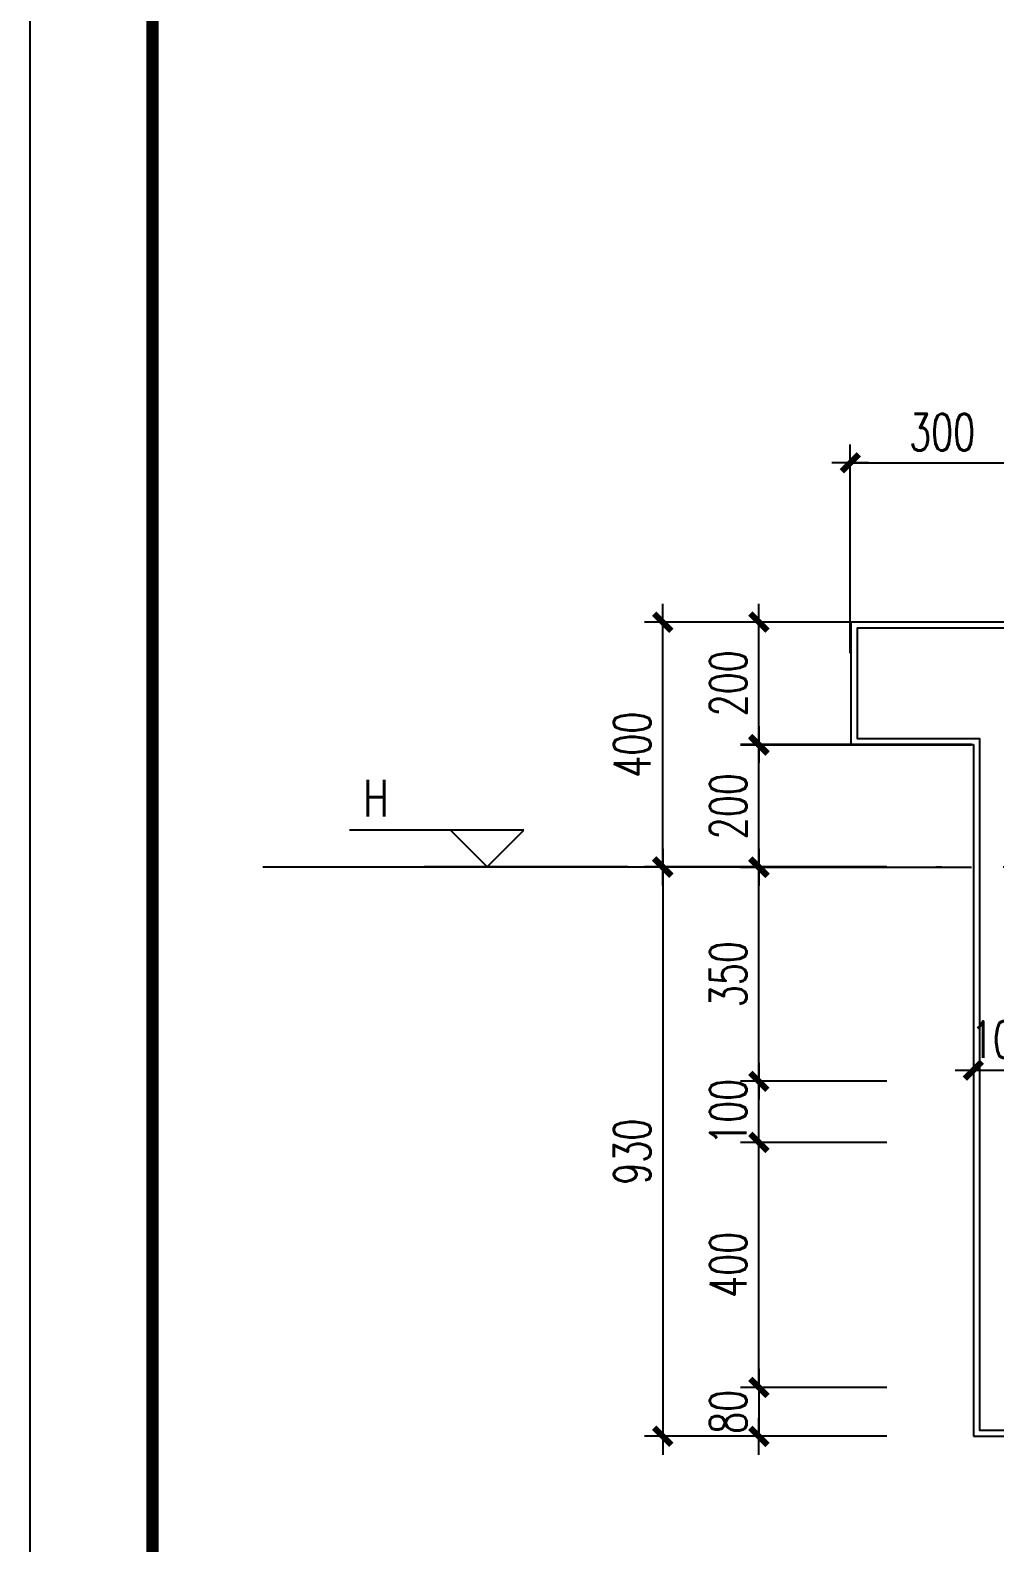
# Model space of a CAD drawing. Extents: x 1980812 to 2578970, y -669191 to 284498.
# Drawn here: x 2357116 to 2358692, y -406242 to -403772 of the extents above; entities that cross this region are included whole.
import ezdxf
from ezdxf.enums import TextEntityAlignment as Align

# ---------------------------------------------------------------- set-up
doc = ezdxf.new("R2010")
doc.units = 0
doc.header["$LTSCALE"] = 1000
doc.header["$MEASUREMENT"] = 0
doc.linetypes.add('DOTE', pattern=[2.42, 2, -0.2, 0.02, -0.2])
for name, color, linetype in [('DIM_ELEV', 3, 'Continuous'), ('dote', 1, 'DOTE'), ('TEXT', 7, 'Continuous'), ('TK', 1, 'Continuous'), ('详细标注', 231, 'Continuous'), ('铝板', 31, 'Continuous')]:
    doc.layers.add(name, color=color, linetype=linetype)
doc.styles.add('DIM_FONT', font='SIMPLEX', dxfattribs={"width": 0.7, "bigfont": 'GBCBIG'})
doc.styles.add('FSJ-SHX', font='txtw.shx', dxfattribs={"width": 0.75, "bigfont": 'hztxtw.shx'})
doc.dimstyles.new('DIMN20', dxfattribs={"dimscale": 0.2, "dimtxt": 300, "dimasz": 1, "dimexe": 150, "dimexo": 0, "dimgap": 100, "dimtad": 1, "dimdec": 0, "dimzin": 0, "dimdsep": 46, "dimtxsty": 'DIM_FONT', "dimblk1": '_DIMX', "dimblk2": '_DIMX', "dimsah": 1, "dimcen": 0.09, "dimclrd": 256, "dimclre": 256, "dimclrt": 7, "dimadec": 0, "dimazin": 0, "dimtfac": 1, "dimtdec": 0, "dimtix": 1, "dimtmove": 2, "dimatfit": 3, "dimldrblk": '_DIMX', "dimfxl": 150, "dimtolj": 1, "dimtzin": 0, "dimarcsym": 0})

# ---------------------------------------------------------------- blocks, each defined once
blk = doc.blocks.new('_DIMX')
blk.add_line((-150, 0), (150, 0))
at = {"const_width": 50}
blk.add_lwpolyline([(-70, -70), (70, 70)], dxfattribs=at)
blk = doc.blocks.new('*D2508')
at = {"layer": 'Defpoints', "color": 0, "transparency": 16777216}
for p in [(2358306.8, -405588.5, 0), (2358516.1, -405588.5, 0), (2358516.1, -405988.5, 0)]:
    blk.add_point(p, dxfattribs=at)
at = {"layer": '详细标注', "lineweight": -2, "transparency": 16777216}
for p, q in [((2358516.1, -405588.5, 0), (2358276.8, -405588.5, 0)), ((2358306.8, -405988.3, 0), (2358306.8, -405588.7, 0)), ((2358516.1, -405988.5, 0), (2358276.8, -405988.5, 0))]:
    blk.add_line(p, q, dxfattribs=at)
at = {"layer": '详细标注', "lineweight": -2, "transparency": 16777216, "xscale": 0.2, "yscale": 0.2, "zscale": 0.2}
for p, rotation in [((2358306.8, -405588.5, 0), 90), ((2358306.8, -405988.5, 0), 270)]:
    blk.add_blockref('_DIMX', p, dxfattribs=dict(at, rotation=rotation))
at = {"layer": '详细标注', "color": 7, "transparency": 16777216, "insert": (2358256.8, -405788.5, 0), "char_height": 60, "attachment_point": 5, "rotation": 90, "style": 'DIM_FONT'}
blk.add_mtext('\\A1;400', dxfattribs=at)
blk = doc.blocks.new('*D2509')
at = {"layer": 'Defpoints', "color": 0, "transparency": 16777216}
for p in [(2358306.8, -405488.5, 0), (2358516.1, -405488.5, 0), (2358516.1, -405588.5, 0)]:
    blk.add_point(p, dxfattribs=at)
at = {"layer": '详细标注', "lineweight": -2, "transparency": 16777216}
for p, q in [((2358516.1, -405488.5, 0), (2358276.8, -405488.5, 0)), ((2358306.8, -405488.3, 0), (2358306.8, -405488.1, 0)), ((2358306.8, -405588.5, 0), (2358306.8, -405488.5, 0)), ((2358516.1, -405588.5, 0), (2358276.8, -405588.5, 0)), ((2358306.8, -405588.7, 0), (2358306.8, -405588.9, 0))]:
    blk.add_line(p, q, dxfattribs=at)
at = {"layer": '详细标注', "lineweight": -2, "transparency": 16777216, "xscale": 0.2, "yscale": 0.2, "zscale": 0.2}
for p, rotation in [((2358306.8, -405488.5, 0), 270), ((2358306.8, -405588.5, 0), 90)]:
    blk.add_blockref('_DIMX', p, dxfattribs=dict(at, rotation=rotation))
at = {"layer": '详细标注', "color": 7, "transparency": 16777216, "insert": (2358256.8, -405538.5, 0), "char_height": 60, "attachment_point": 5, "rotation": 90, "style": 'DIM_FONT'}
blk.add_mtext('\\A1;100', dxfattribs=at)
blk = doc.blocks.new('*D2510')
at = {"layer": 'Defpoints', "color": 0, "transparency": 16777216}
for p in [(2358306.8, -405138.5, 0), (2358516.1, -405138.5, 0), (2358516.1, -405488.5, 0)]:
    blk.add_point(p, dxfattribs=at)
at = {"layer": '详细标注', "lineweight": -2, "transparency": 16777216}
for p, q in [((2358516.1, -405138.5, 0), (2358276.8, -405138.5, 0)), ((2358306.8, -405488.3, 0), (2358306.8, -405138.7, 0)), ((2358516.1, -405488.5, 0), (2358276.8, -405488.5, 0))]:
    blk.add_line(p, q, dxfattribs=at)
at = {"layer": '详细标注', "lineweight": -2, "transparency": 16777216, "xscale": 0.2, "yscale": 0.2, "zscale": 0.2}
for p, rotation in [((2358306.8, -405138.5, 0), 90), ((2358306.8, -405488.5, 0), 270)]:
    blk.add_blockref('_DIMX', p, dxfattribs=dict(at, rotation=rotation))
at = {"layer": '详细标注', "color": 7, "transparency": 16777216, "insert": (2358256.8, -405313.5, 0), "char_height": 60, "attachment_point": 5, "rotation": 90, "style": 'DIM_FONT'}
blk.add_mtext('\\A1;350', dxfattribs=at)
blk = doc.blocks.new('*D2511')
at = {"layer": 'Defpoints', "color": 0, "transparency": 16777216}
for p in [(2358306.8, -404939.5, 0), (2358654.5, -404939.5), (2358654.5, -405139.1, 0)]:
    blk.add_point(p, dxfattribs=at)
at = {"layer": '详细标注', "lineweight": -2, "transparency": 16777216}
for p, q in [((2358654.5, -404939.5, 0), (2358276.8, -404939.5, 0)), ((2358306.8, -405138.9, 0), (2358306.8, -404939.7, 0)), ((2358654.5, -405139.1, 0), (2358276.8, -405139.1, 0))]:
    blk.add_line(p, q, dxfattribs=at)
at = {"layer": '详细标注', "lineweight": -2, "transparency": 16777216, "xscale": 0.2, "yscale": 0.2, "zscale": 0.2}
for p, rotation in [((2358306.8, -404939.5, 0), 90), ((2358306.8, -405139.1, 0), 270)]:
    blk.add_blockref('_DIMX', p, dxfattribs=dict(at, rotation=rotation))
at = {"layer": '详细标注', "color": 7, "transparency": 16777216, "insert": (2358256.8, -405039.3, 0), "char_height": 60, "attachment_point": 5, "rotation": 90, "style": 'DIM_FONT'}
blk.add_mtext('\\A1;200', dxfattribs=at)
blk = doc.blocks.new('*D2514')
at = {"layer": 'Defpoints', "color": 0, "transparency": 16777216}
for p in [(2358497.4, -405138.5, 0), (2358149.7, -406068.5, 0), (2358497.4, -406068.5)]:
    blk.add_point(p, dxfattribs=at)
at = {"layer": '详细标注', "lineweight": -2, "transparency": 16777216}
for p, q in [((2358497.4, -405138.5, 0), (2358119.7, -405138.5, 0)), ((2358149.7, -405138.7, 0), (2358149.7, -406068.3, 0)), ((2358497.4, -406068.5, 0), (2358119.7, -406068.5, 0))]:
    blk.add_line(p, q, dxfattribs=at)
at = {"layer": '详细标注', "lineweight": -2, "transparency": 16777216, "xscale": 0.2, "yscale": 0.2, "zscale": 0.2}
for p, rotation in [((2358149.7, -405138.5, 0), 90), ((2358149.7, -406068.5, 0), 270)]:
    blk.add_blockref('_DIMX', p, dxfattribs=dict(at, rotation=rotation))
at = {"layer": '详细标注', "color": 7, "transparency": 16777216, "insert": (2358099.7, -405603.5, 0), "char_height": 60, "attachment_point": 5, "rotation": 90, "style": 'DIM_FONT'}
blk.add_mtext('\\A1;930', dxfattribs=at)
blk = doc.blocks.new('*D2518')
at = {"layer": 'Defpoints', "color": 0, "transparency": 16777216}
for p in [(2358149.7, -404738.5, 0), (2358340.2, -404738.5), (2358359, -405138.9, 0)]:
    blk.add_point(p, dxfattribs=at)
at = {"layer": '详细标注', "lineweight": -2, "transparency": 16777216}
for p, q in [((2358340.2, -404738.5, 0), (2358119.7, -404738.5, 0)), ((2358149.7, -405138.7, 0), (2358149.7, -404738.7, 0)), ((2358359, -405138.9, 0), (2358119.7, -405138.9, 0))]:
    blk.add_line(p, q, dxfattribs=at)
at = {"layer": '详细标注', "lineweight": -2, "transparency": 16777216, "xscale": 0.2, "yscale": 0.2, "zscale": 0.2}
for p, rotation in [((2358149.7, -404738.5, 0), 90), ((2358149.7, -405138.9, 0), 270)]:
    blk.add_blockref('_DIMX', p, dxfattribs=dict(at, rotation=rotation))
at = {"layer": '详细标注', "color": 7, "transparency": 16777216, "insert": (2358099.7, -404938.7, 0), "char_height": 60, "attachment_point": 5, "rotation": 90, "style": 'DIM_FONT'}
blk.add_mtext('\\A1;400', dxfattribs=at)
blk = doc.blocks.new('*D2598')
at = {"layer": 'Defpoints', "color": 0, "transparency": 16777216}
for p in [(2358306.8, -404738.5), (2358654.5, -404738.5), (2358654.5, -404938.5, 0)]:
    blk.add_point(p, dxfattribs=at)
at = {"layer": '详细标注', "lineweight": -2, "transparency": 16777216}
for p, q in [((2358654.5, -404738.5), (2358276.8, -404738.5)), ((2358306.8, -404938.3), (2358306.8, -404738.7)), ((2358654.5, -404938.5), (2358276.8, -404938.5))]:
    blk.add_line(p, q, dxfattribs=at)
at = {"layer": '详细标注', "lineweight": -2, "transparency": 16777216, "xscale": 0.2, "yscale": 0.2, "zscale": 0.2}
for p, rotation in [((2358306.8, -404738.5), 90), ((2358306.8, -404938.5), 270)]:
    blk.add_blockref('_DIMX', p, dxfattribs=dict(at, rotation=rotation))
at = {"layer": '详细标注', "color": 7, "transparency": 16777216, "insert": (2358256.8, -404838.5), "char_height": 60, "attachment_point": 5, "rotation": 90, "style": 'DIM_FONT'}
blk.add_mtext('\\A1;200', dxfattribs=at)
blk = doc.blocks.new('*D2607')
at = {"layer": 'Defpoints', "color": 0, "transparency": 16777216}
for p in [(2358756.3, -404478.2), (2358456.1, -404789.1, 0), (2358756.3, -404789.1, 0)]:
    blk.add_point(p, dxfattribs=at)
at = {"layer": '详细标注', "lineweight": -2, "transparency": 16777216}
for p, q in [((2358456.1, -404789.1), (2358456.1, -404448.2)), ((2358756.3, -404789.1), (2358756.3, -404448.2)), ((2358456.3, -404478.2), (2358756.1, -404478.2))]:
    blk.add_line(p, q, dxfattribs=at)
at = {"layer": '详细标注', "lineweight": -2, "transparency": 16777216, "xscale": 0.2, "yscale": 0.2, "zscale": 0.2, "rotation": 180}
blk.add_blockref('_DIMX', (2358456.1, -404478.2), dxfattribs=at)
at = {"layer": '详细标注', "lineweight": -2, "transparency": 16777216, "xscale": 0.2, "yscale": 0.2, "zscale": 0.2}
blk.add_blockref('_DIMX', (2358756.3, -404478.2), dxfattribs=at)
at = {"layer": '详细标注', "color": 7, "transparency": 16777216, "insert": (2358606.2, -404428.2), "char_height": 60, "attachment_point": 5, "style": 'DIM_FONT'}
blk.add_mtext('\\A1;300', dxfattribs=at)
blk = doc.blocks.new('*D2216')
at = {"layer": 'Defpoints', "color": 0, "transparency": 16777216}
for p in [(2358516.1, -405988.5, 0), (2358306.8, -406068.5), (2358516.1, -406068.5, 0)]:
    blk.add_point(p, dxfattribs=at)
at = {"layer": '详细标注', "lineweight": -2, "transparency": 16777216}
for p, q in [((2358516.1, -405988.5), (2358276.8, -405988.5)), ((2358306.8, -405988.3), (2358306.8, -405988.1)), ((2358306.8, -405988.5), (2358306.8, -406068.5)), ((2358516.1, -406068.5), (2358276.8, -406068.5)), ((2358306.8, -406068.7), (2358306.8, -406068.9))]:
    blk.add_line(p, q, dxfattribs=at)
at = {"layer": '详细标注', "lineweight": -2, "transparency": 16777216, "xscale": 0.2, "yscale": 0.2, "zscale": 0.2}
for p, rotation in [((2358306.8, -405988.5), 270), ((2358306.8, -406068.5), 90)]:
    blk.add_blockref('_DIMX', p, dxfattribs=dict(at, rotation=rotation))
at = {"layer": '详细标注', "color": 7, "transparency": 16777216, "insert": (2358256.8, -406028.5), "char_height": 60, "attachment_point": 5, "rotation": 90, "style": 'DIM_FONT'}
blk.add_mtext('\\A1;80', dxfattribs=at)
blk = doc.blocks.new('*D2620')
at = {"layer": 'Defpoints', "color": 0, "transparency": 16777216}
for p in [(2358657.3, -405414.4), (2358757.3, -405414.4, 0), (2358757.3, -405470.4)]:
    blk.add_point(p, dxfattribs=at)
at = {"layer": '详细标注', "lineweight": -2, "transparency": 16777216}
for p, q in [((2358657.3, -405414.4), (2358657.3, -405500.4)), ((2358757.3, -405414.4), (2358757.3, -405500.4)), ((2358657.1, -405470.4), (2358656.9, -405470.4)), ((2358657.3, -405470.4), (2358757.3, -405470.4)), ((2358757.5, -405470.4), (2358757.7, -405470.4))]:
    blk.add_line(p, q, dxfattribs=at)
at = {"layer": '详细标注', "lineweight": -2, "transparency": 16777216, "xscale": 0.2, "yscale": 0.2, "zscale": 0.2}
blk.add_blockref('_DIMX', (2358657.3, -405470.4), dxfattribs=at)
at = {"layer": '详细标注', "lineweight": -2, "transparency": 16777216, "xscale": 0.2, "yscale": 0.2, "zscale": 0.2, "rotation": 180}
blk.add_blockref('_DIMX', (2358757.3, -405470.4), dxfattribs=at)
at = {"layer": '详细标注', "color": 7, "transparency": 16777216, "insert": (2358707.3, -405420.4), "char_height": 60, "attachment_point": 5, "style": 'DIM_FONT'}
blk.add_mtext('\\A1;100', dxfattribs=at)

msp = doc.modelspace()

# ---------------------------------------------------------------- linework, layer by layer
at = {"layer": 'DIM_ELEV'}
for p, q in [((2357922.8, -405078.3, 0), (2357637.7, -405078.3, 0)), ((2357862.8, -405138.3, 0), (2357802.8, -405078.3, 0)), ((2357862.8, -405138.3, 0), (2357922.8, -405078.3, 0)), ((2358092.7, -405138.1, 0), (2357760, -405138.1, 0))]:
    msp.add_line(p, q, dxfattribs=at)
at = {"layer": 'dote', "linetype": 'DOTE', "ltscale": 0.5}
msp.add_line((2357496, -405138.5, 0), (2362411.4, -405138.5, 0), dxfattribs=at)
at = {"layer": 'TK'}
msp.add_lwpolyline([(2368996, -391502), (2368996, -408322), (2357116, -408322), (2357116, -391502)], close=True, dxfattribs=at)
at = {"layer": 'TK', "const_width": 20}
msp.add_lwpolyline([(2357316, -408122), (2368796, -408122), (2368796, -392002), (2357316, -392002)], close=True, dxfattribs=at)
at = {"layer": '铝板'}
for p, q in [((2358887.3, -404738.5), (2358457.3, -404738.5)), ((2358457.3, -404738.5), (2358457.3, -404938.5)), ((2358457.3, -404938.5), (2358657.3, -404938.5)), ((2358657.3, -404938.5), (2358657.3, -406068.5)), ((2358657.3, -406068.5), (2358937.3, -406068.5))]:
    msp.add_line(p, q, dxfattribs=at)
msp.add_lwpolyline([(2358857.3, -404818.5), (2358877.3, -404818.5), (2358877.3, -404748.5), (2358467.3, -404748.5), (2358467.3, -404928.5), (2358667.3, -404928.5), (2358667.3, -406058.5), (2358927.3, -406058.5)], dxfattribs=at)

# ---------------------------------------------------------------- texts
at = {"layer": 'TEXT', "style": 'FSJ-SHX', "width": 0.75}
msp.add_text('H', height=60, dxfattribs=at).set_placement((2357681.1, -405025.9, 0), align=Align.MIDDLE)

# ---------------------------------------------------------------- dimensions: what is measured, and where the dimension line sits
at = {"layer": '详细标注'}
for p1, p2, distance, picture, middle in [((2358456.1, -404789.1, 0), (2358756.3, -404789.1, 0), 310.9, '*D2607', (2358606.2, -404428.2)), ((2358657.3, -405414.4), (2358757.3, -405414.4, 0), -56, '*D2620', (2358707.3, -405420.4)), ((2358516.1, -405988.5, 0), (2358516.1, -406068.5, 0), -209.3, '*D2216', (2358256.8, -406028.5))]:
    dim = msp.add_aligned_dim(p1=p1, p2=p2, distance=distance, dimstyle='DIMN20', dxfattribs=at)
    dim.commit()
    dim.dimension.update_dxf_attribs({"geometry": picture, "text_midpoint": middle})
for base, p1, p2, picture, middle in [((2358149.7, -404738.5, 0), (2358359, -405138.9, 0), (2358340.2, -404738.5), '*D2518', (2358099.7, -404938.7, 0)), ((2358306.8, -404738.5), (2358654.5, -404938.5, 0), (2358654.5, -404738.5), '*D2598', (2358256.8, -404838.5)), ((2358306.8, -404939.5, 0), (2358654.5, -405139.1, 0), (2358654.5, -404939.5), '*D2511', (2358256.8, -405039.3, 0)), ((2358149.7, -406068.5, 0), (2358497.4, -405138.5, 0), (2358497.4, -406068.5), '*D2514', (2358099.7, -405603.5, 0)), ((2358306.8, -405138.5, 0), (2358516.1, -405488.5, 0), (2358516.1, -405138.5, 0), '*D2510', (2358256.8, -405313.5, 0)), ((2358306.8, -405488.5, 0), (2358516.1, -405588.5, 0), (2358516.1, -405488.5, 0), '*D2509', (2358256.8, -405538.5, 0)), ((2358306.8, -405588.5, 0), (2358516.1, -405988.5, 0), (2358516.1, -405588.5, 0), '*D2508', (2358256.8, -405788.5, 0))]:
    dim = msp.add_linear_dim(base=base, p1=p1, p2=p2, angle=90, dimstyle='DIMN20', dxfattribs=at)
    dim.commit()
    dim.dimension.update_dxf_attribs({"geometry": picture, "text_midpoint": middle})

doc.saveas('drawing.dxf')
